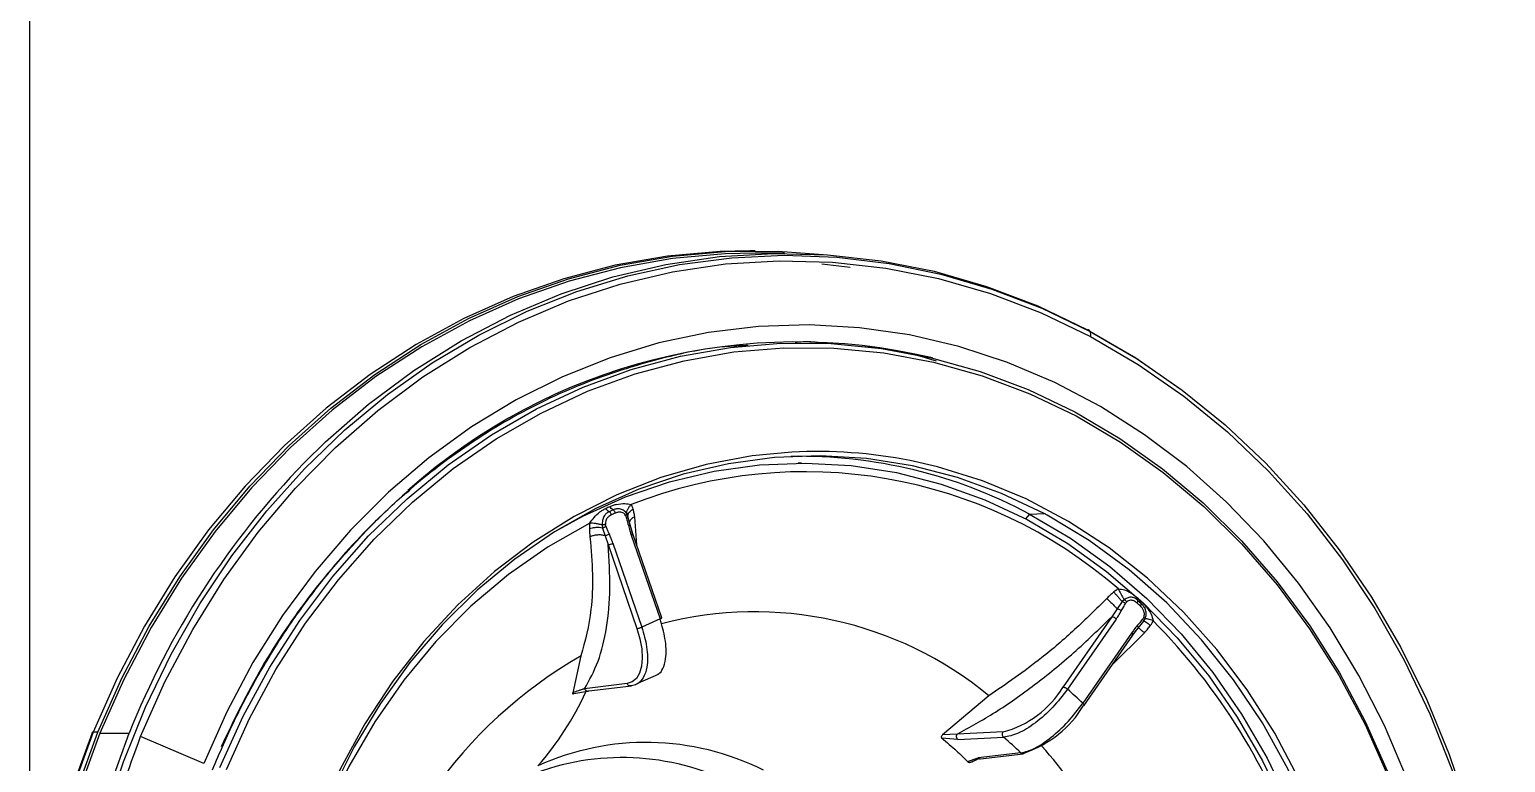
# Model space of a CAD drawing. Extents: x 939 to 1039, y 781 to 934.
# Drawn here: x 967.367 to 972.018, y 819.602 to 821.913 of the extents above; entities that cross this region are included whole.
import ezdxf

# ---------------------------------------------------------------- set-up
doc = ezdxf.new("R2010")
doc.units = 0
doc.header["$MEASUREMENT"] = 0
doc.layers.add('1', color=4, linetype='Continuous')

# ---------------------------------------------------------------- blocks, each defined once
blk = doc.blocks.new('Envoy')
at = {"layer": '1', "color": 3, "linetype": 'Continuous', "lineweight": 25}
for p, q in [((28.7128, 26.8117), (28.7128, 19.6527)), ((30.9995, 22.0409), (30.9844, 22.0409)), ((31.0919, 22.0331), (30.9995, 22.0331)), ((31.2992, 21.9886), (31.2097, 21.9982)), ((31.2131, 21.7494), (31.1897, 21.7502)), ((31.146, 21.3716), (31.135, 21.3716)), ((30.5992, 21.2031), (30.5958, 21.2113)), ((31.8642, 21.2107), (31.9109, 21.2122)), ((30.5174, 21.176), (30.5185, 21.1666)), ((30.5185, 21.1666), (30.5269, 21.1421)), ((30.5989, 21.2025), (30.5984, 21.2056)), ((30.5985, 21.2054), (30.5991, 21.2088)), ((30.6058, 21.1766), (30.5989, 21.2025)), ((30.613, 21.1486), (30.6055, 21.1774)), ((30.6145, 21.1478), (30.6058, 21.1767)), ((30.6263, 21.1136), (30.6202, 21.2021)), ((31.8642, 21.2107), (31.8518, 21.1955)), ((30.5269, 21.1421), (30.5363, 21.1142)), ((30.5515, 21.1186), (30.6423, 20.854)), ((30.6091, 21.1443), (30.6998, 20.88)), ((30.7052, 20.8836), (30.6145, 21.1481)), ((30.5363, 21.1142), (30.6271, 20.8497)), ((32.1566, 20.9344), (32.141, 20.9115)), ((32.1629, 20.9405), (32.1566, 20.9344)), ((32.1239, 20.887), (31.9703, 20.6655)), ((32.141, 20.9115), (32.1239, 20.887)), ((30.6998, 20.88), (30.6423, 20.854)), ((32.1376, 20.8796), (31.984, 20.6581)), ((32.1883, 20.828), (32.2069, 20.8511)), ((32.19, 20.8292), (32.2078, 20.8526)), ((32.2069, 20.8511), (32.2164, 20.8626)), ((32.2164, 20.8626), (32.2245, 20.8724)), ((32.2245, 20.8724), (32.2291, 20.88)), ((32.1859, 20.8353), (32.0323, 20.6139)), ((32.0351, 20.6055), (32.1898, 20.8286)), ((32.1256, 20.736), (32.2264, 20.8359)), ((30.4508, 20.7634), (30.4247, 20.6473)), ((30.6304, 20.6771), (30.695, 20.7059)), ((30.5965, 20.6759), (30.4622, 20.6599)), ((30.476, 20.6534), (30.6102, 20.6694)), ((30.4284, 20.6444), (30.4712, 20.6525)), ((31.7364, 20.6378), (31.5906, 20.5142)), ((28.9283, 20.5225), (28.9132, 20.5225)), ((28.9345, 20.5192), (29.0269, 20.5192)), ((31.6362, 20.5168), (31.5906, 20.5142)), ((31.7808, 20.5236), (31.6362, 20.5168)), ((29.2619, 20.4243), (29.063, 20.5094)), ((31.6383, 20.4999), (31.5879, 20.5044)), ((31.6383, 20.4999), (31.7829, 20.5068)), ((31.6694, 20.4299), (31.7022, 20.4418)), ((31.683, 20.4298), (31.7027, 20.4391)), ((31.683, 20.4298), (31.6882, 20.4323)), ((31.837, 20.4573), (31.7022, 20.4418)), ((31.7097, 20.439), (31.8448, 20.4546))]:
    blk.add_line(p, q, dxfattribs=at)
at = {"layer": '1', "color": 3, "linetype": 'Continuous', "lineweight": 25, "flags": 128}
for points in [[(28.9505, 20.2515), (29.009, 20.4295), (29.0787, 20.6021), (29.1591, 20.7684), (29.2499, 20.9276), (29.3506, 21.0787), (29.4606, 21.2209), (29.5794, 21.3536), (29.7064, 21.476), (29.8407, 21.5874), (29.9818, 21.6873), (30.1289, 21.7751), (30.2812, 21.8503), (30.4378, 21.9126), (30.5981, 21.9616), (30.7609, 21.9971), (30.9257, 22.0188), (31.0913, 22.0267), (31.257, 22.0207), (31.4219, 22.0008), (31.5851, 21.9672), (31.7457, 21.92), (31.9029, 21.8594), (32.0558, 21.7859)], [(30.9844, 22.0409), (30.8899, 22.0387), (30.7237, 22.0238), (30.5589, 21.995), (30.3964, 21.9525), (30.237, 21.8965), (30.0815, 21.8274), (29.9309, 21.7453), (29.786, 21.6509), (29.6474, 21.5446), (29.5159, 21.427), (29.3923, 21.2987), (29.2772, 21.1604), (29.1712, 21.0128), (29.0749, 20.8567), (28.9887, 20.693), (28.9132, 20.5225)], [(28.9283, 20.5225), (29.0038, 20.693), (29.09, 20.8567), (29.1863, 21.0128), (29.2923, 21.1604), (29.4074, 21.2987), (29.531, 21.427), (29.6625, 21.5446), (29.8011, 21.6509), (29.946, 21.7453), (30.0966, 21.8274), (30.2521, 21.8965), (30.4115, 21.9525), (30.574, 21.995), (30.7388, 22.0238), (30.905, 22.0387), (31.0717, 22.0396), (31.2145, 22.0293)], [(30.9995, 22.0331), (30.9053, 22.0308), (30.7396, 22.016), (30.5753, 21.9873), (30.4132, 21.9449), (30.2543, 21.8891), (30.0993, 21.8201), (29.9492, 21.7384), (29.8047, 21.6442), (29.6665, 21.5383), (29.5354, 21.421), (29.4122, 21.2931), (29.2974, 21.1552), (29.1917, 21.008), (29.0957, 20.8524), (29.0098, 20.6892), (28.9345, 20.5192)], [(29.063, 20.5094), (29.1395, 20.6818), (29.2271, 20.8471), (29.3251, 21.0045), (29.4331, 21.1531), (29.5506, 21.292), (29.6767, 21.4204), (29.8108, 21.5376), (29.9522, 21.643), (30.1001, 21.7361), (30.2536, 21.8161), (30.4119, 21.8828), (30.5741, 21.9357), (30.7393, 21.9746), (30.9066, 21.9992), (31.075, 22.0094), (31.2436, 22.0051), (31.4114, 21.9864), (31.5776, 21.9534), (31.7411, 21.9062), (31.9011, 21.8451), (32.0567, 21.7704)], [(29.5785, 21.372), (29.6461, 21.4384), (29.7815, 21.5567), (29.9241, 21.6631), (30.0733, 21.7569), (30.2282, 21.8377), (30.388, 21.905), (30.5516, 21.9584), (30.7183, 21.9977), (30.8871, 22.0225), (31.057, 22.0328), (31.2272, 22.0285), (31.3965, 22.0096), (31.5642, 21.9762), (31.7292, 21.9286), (31.8907, 21.867), (32.0476, 21.7917)], [(33.0519, 20.3796), (32.9826, 20.5438), (32.9026, 20.7013), (32.8122, 20.8514), (32.7122, 20.9931), (32.603, 21.1257), (32.4853, 21.2482), (32.3597, 21.3601), (32.2271, 21.4607), (32.0882, 21.5493), (31.9438, 21.6255), (31.7947, 21.6889), (31.6418, 21.7389), (31.486, 21.7754), (31.3283, 21.7982), (31.1695, 21.807), (31.0106, 21.8019), (30.8525, 21.7829), (30.6961, 21.7501), (30.5424, 21.7036), (30.3922, 21.6438), (30.2464, 21.5711), (30.1059, 21.4857), (29.9715, 21.3883), (29.844, 21.2794), (29.7241, 21.1596), (29.6126, 21.0297), (29.51, 20.8903), (29.417, 20.7424), (29.3342, 20.5868), (29.2619, 20.4243)], [(32.0558, 21.7859), (32.2037, 21.6997), (32.3456, 21.6015), (32.4809, 21.4915), (32.6089, 21.3706), (32.7288, 21.2393), (32.84, 21.0982), (32.942, 20.9482), (33.0342, 20.7901), (33.116, 20.6247), (33.1871, 20.4529), (33.2471, 20.2756)], [(32.0476, 21.7917), (32.1993, 21.7031), (32.3393, 21.6059)], [(32.0567, 21.7704), (32.207, 21.6827), (32.3511, 21.5823), (32.4884, 21.4698), (32.6178, 21.3459), (32.7389, 21.2112), (32.8509, 21.0665), (32.9531, 20.9126), (33.045, 20.7504), (33.126, 20.5808), (33.1958, 20.4047), (33.254, 20.2231), (33.3001, 20.037), (33.334, 19.8475), (33.3554, 19.6556), (33.3643, 19.4624), (33.3606, 19.269), (33.3443, 19.0765), (33.3155, 18.8859), (33.2743, 18.6983), (33.2211, 18.5147), (33.156, 18.3362)], [(29.313, 20.4112), (29.3861, 20.5733), (29.4701, 20.7282), (29.5644, 20.8752), (29.6685, 21.0132), (29.7816, 21.1415), (29.9032, 21.2591), (30.0324, 21.3655), (30.1685, 21.46), (30.3106, 21.542), (30.4579, 21.6109), (30.6094, 21.6663), (30.7643, 21.708), (30.9215, 21.7357), (31.0802, 21.7491), (31.2392, 21.7482), (31.3977, 21.7331), (31.5547, 21.7037), (31.7092, 21.6604), (31.8603, 21.6032), (32.007, 21.5327), (32.1485, 21.4492), (32.2838, 21.3533), (32.4121, 21.2455), (32.5327, 21.1265), (32.6448, 20.997), (32.7477, 20.8579), (32.8408, 20.7099), (32.9234, 20.554), (32.9952, 20.3912)], [(29.3332, 20.4053), (29.4059, 20.5663), (29.4893, 20.7204), (29.5831, 20.8664), (29.6865, 21.0036), (29.799, 21.1311), (29.9198, 21.2481), (30.0482, 21.3538), (30.1835, 21.4477), (30.3248, 21.5292), (30.4712, 21.5977), (30.6218, 21.6528), (30.7757, 21.6942), (30.932, 21.7217), (31.0897, 21.7351), (31.2478, 21.7342), (31.4053, 21.7191), (31.5614, 21.69), (31.7149, 21.6469), (31.8651, 21.5901), (32.0109, 21.52), (32.1515, 21.437), (32.286, 21.3416), (32.4136, 21.2345), (32.5334, 21.1162), (32.6448, 20.9875), (32.7471, 20.8492), (32.8396, 20.7021), (32.9218, 20.5472), (32.9932, 20.3853)], [(31.1156, 21.406), (30.9901, 21.3942), (30.8451, 21.3672), (30.7026, 21.3262), (30.5637, 21.2714), (30.4293, 21.2034), (30.3004, 21.1225), (30.178, 21.0294), (30.0629, 20.9248), (29.9559, 20.8092), (29.8579, 20.6838), (29.7695, 20.5492), (29.6914, 20.4065), (29.6326, 20.2775)], [(31.9109, 21.2122), (31.7763, 21.2759), (31.6374, 21.3263), (31.4954, 21.363), (31.3511, 21.3858), (31.2057, 21.3945), (31.0602, 21.389), (30.9156, 21.3695), (30.7729, 21.3359), (30.6332, 21.2887), (30.4976, 21.228), (30.3668, 21.1544), (30.242, 21.0684), (30.124, 20.9705), (30.0136, 20.8616), (29.9117, 20.7423), (29.8189, 20.6135), (29.736, 20.4762), (29.6635, 20.3314)], [(30.3723, 21.1578), (30.4571, 21.2042), (30.5912, 21.2648), (30.7294, 21.3121), (30.8706, 21.3459), (31.0137, 21.3657), (31.1579, 21.3716), (31.3019, 21.3634), (31.4448, 21.3412), (31.5855, 21.3053), (31.7231, 21.2557), (31.8565, 21.193), (31.9848, 21.1175), (32.1071, 21.0297), (32.2224, 20.9304), (32.33, 20.8203), (32.4291, 20.7001), (32.5189, 20.5706), (32.5988, 20.4329), (32.6682, 20.288), (32.7267, 20.1368)], [(32.7651, 18.589), (32.8211, 18.7448), (32.8654, 18.9054), (32.8976, 19.0698), (32.9175, 19.2368), (32.9251, 19.4051), (32.9202, 19.5735), (32.9028, 19.7408), (32.8731, 19.9059), (32.8314, 20.0674), (32.7778, 20.2243), (32.7129, 20.3755), (32.637, 20.5198), (32.5507, 20.6561), (32.4546, 20.7836), (32.3495, 20.9013), (32.236, 21.0083), (32.1151, 21.1039), (31.9875, 21.1874), (31.8542, 21.2582), (31.7161, 21.3158), (31.5743, 21.3597), (31.4883, 21.3793)], [(30.4788, 21.1819), (30.3472, 21.1072), (30.2219, 21.0197), (30.1036, 20.9199), (29.9935, 20.8086), (29.8922, 20.6867), (29.8007, 20.5551), (29.7195, 20.4148), (29.6493, 20.2669), (29.5907, 20.1125), (29.5441, 19.9528), (29.5099, 19.7891)], [(31.8642, 21.2107), (31.9937, 21.1341), (32.1172, 21.0452), (32.2336, 20.9445), (32.3422, 20.8329), (32.4421, 20.7112), (32.5327, 20.5801), (32.6132, 20.4407), (32.6832, 20.294)], [(32.7488, 18.5946), (32.8056, 18.7531), (32.8502, 18.9166), (32.8822, 19.084), (32.9015, 19.2539), (32.9078, 19.4251), (32.9011, 19.5963), (32.8815, 19.7662), (32.8491, 19.9334), (32.8042, 20.0969), (32.7471, 20.2552), (32.6782, 20.4072), (32.5981, 20.5518), (32.5073, 20.6879), (32.4066, 20.8145), (32.2967, 20.9305), (32.1784, 21.0351), (32.0526, 21.1276), (31.9204, 21.2072)], [(30.6271, 20.8497), (30.6365, 20.8172), (30.6422, 20.7857), (30.644, 20.7565), (30.6418, 20.7306), (30.6356, 20.7089), (30.6258, 20.6922), (30.6126, 20.6811), (30.5965, 20.6759)], [(28.9132, 20.5225), (28.8488, 20.3461)], [(28.8639, 20.3461), (28.9283, 20.5225)], [(28.9345, 20.5192), (28.8703, 20.3434)], [(28.8057, 20.2107), (28.8457, 20.3432), (28.91, 20.519)], [(29.5966, 17.4554), (29.57, 17.4824), (29.4478, 17.6183), (29.3348, 17.7643), (29.2317, 17.9195), (29.139, 18.0832), (29.0572, 18.2544), (28.9868, 18.4321), (28.9281, 18.6153), (28.8815, 18.8031), (28.8473, 18.9943), (28.8257, 19.1879), (28.8167, 19.3828), (28.8205, 19.578), (28.837, 19.7723), (28.866, 19.9646), (28.9075, 20.1539), (28.9613, 20.3391), (29.0269, 20.5192)]]:
    blk.add_lwpolyline(points, dxfattribs=at)
at = {"layer": '1', "color": 3, "linetype": 'Continuous', "lineweight": 25}
for centre, radius, start, end in [((32.0477, 21.783), 0.00866, 19.5235, 90.1524), ((32.0285, 21.7766), 0.0289, 347.7422, 18.8411), ((31.1306, 19.9173), 1.8361, 76.532, 131.8493), ((31.1945, 19.895), 1.513, 78.8045, 92.9914), ((31.4522, 19.5554), 2.6098, 135.8877, 158.3271), ((31.1396, 19.8606), 1.5322, 61.778, 91.0122), ((31.1574, 19.8408), 1.5032, 48.9623, 111.398), ((31.1317, 19.9047), 1.4541, 113.943, 114.4876), ((30.98, 19.4612), 1.9831, 61.6929, 62.0028), ((30.5309, 21.1622), 0.0483, 276.4452, 295.2961), ((30.6074, 21.1524), 0.0083, 281.9954, 328.9286), ((30.9621, 19.5788), 1.847, 47.3184, 47.7642), ((30.9988, 19.7423), 1.1601, 50.5232, 104.7151), ((32.1184, 20.8603), 0.0273, 45.2032, 78.319), ((30.8733, 19.508), 1.9424, 18.5864, 44.7001), ((32.1821, 20.8286), 0.00768, 359.733, 60.6432), ((31.1787, 19.4965), 1.4611, 119.8789, 170.4185), ((31.7006, 20.8281), 0.3149, 284.7554, 328.8979), ((31.0598, 19.5988), 1.4058, 46.2302, 48.8999), ((29.5959, 21.0494), 0.9578, 318.6386, 335.3404), ((31.7398, 20.7851), 0.3447, 288.9057, 328.809), ((28.9119, 20.5205), 0.00242, 57.5786, 216.385), ((30.656, 19.6664), 0.824, 63.3551, 114.4592), ((30.9856, 19.5806), 1.222, 45.8395, 49.2787), ((30.7692, 19.4823), 1.5098, 18.6547, 41.3166), ((30.5802, 19.6569), 0.7858, 66.4401, 114.4891)]:
    blk.add_arc(centre, radius, start, end, dxfattribs=at)
for points, knots in [([(30.9781, 21.7419), (30.9586, 21.7412), (30.8546, 21.7377), (30.6686, 21.6956), (30.4251, 21.6148), (30.1926, 21.4969), (29.9747, 21.3474), (29.7746, 21.1679), (29.5961, 20.9609), (29.4394, 20.7311), (29.3575, 20.5614), (29.3165, 20.4766)], [0, 0, 0, 0, 0.028091, 0.149579, 0.271068, 0.392557, 0.514045, 0.635534, 0.757022, 0.878511, 1, 1, 1, 1]), ([(31.1261, 21.7524), (31.1426, 21.7539), (31.1678, 21.7562), (31.1929, 21.7531), (31.2015, 21.752)], [0, 0, 0, 0, 0.655729, 1, 1, 1, 1]), ([(31.3234, 21.7398), (31.3589, 21.7373), (31.4424, 21.7315), (31.5236, 21.7079), (31.5703, 21.6943)], [0, 0, 0, 0, 0.425232, 1, 1, 1, 1]), ([(29.29, 20.4043), (29.3011, 20.4311), (29.3335, 20.509), (29.3946, 20.6339), (29.4758, 20.7762), (29.5661, 20.9112), (29.6645, 21.0385), (29.7712, 21.1564), (29.8538, 21.2389), (29.9025, 21.2788), (29.9111, 21.2858)], [0, 0, 0, 0, 0.0775904, 0.225989, 0.3744118, 0.5228506, 0.6713056, 0.819786, 0.9682957, 1, 1, 1, 1]), ([(30.4788, 21.1819), (30.4831, 21.1883), (30.4927, 21.2024), (30.5041, 21.2121), (30.5104, 21.2174)], [0, 0, 0, 0, 0.450978, 1, 1, 1, 1]), ([(30.5104, 21.2174), (30.5132, 21.2193), (30.5191, 21.2232), (30.5256, 21.2264), (30.5289, 21.228)], [0, 0, 0, 0, 0.4857, 1, 1, 1, 1]), ([(30.5396, 21.2181), (30.5364, 21.2164), (30.5298, 21.2127), (30.5226, 21.2032), (30.5182, 21.1904), (30.5177, 21.1809), (30.5174, 21.176)], [0, 0, 0, 0, 0.229198, 0.473236, 0.730966, 1, 1, 1, 1]), ([(30.5396, 21.2181), (30.5376, 21.2195), (30.534, 21.222), (30.5305, 21.2262), (30.5289, 21.228)], [0, 0, 0, 0, 0.559167, 1, 1, 1, 1]), ([(30.5396, 21.2181), (30.542, 21.2192), (30.5462, 21.2211), (30.5504, 21.223), (30.5522, 21.2238)], [0, 0, 0, 0, 0.559958, 1, 1, 1, 1]), ([(30.5468, 21.208), (30.5463, 21.209), (30.5455, 21.2112), (30.5437, 21.2142), (30.5417, 21.2167), (30.5403, 21.2177), (30.5396, 21.2181)], [0, 0, 0, 0, 0.2444826, 0.5000441, 0.7555733, 1, 1, 1, 1]), ([(30.5626, 21.2409), (30.5591, 21.2399), (30.5519, 21.238), (30.5451, 21.2352), (30.5416, 21.2337)], [0, 0, 0, 0, 0.482967, 1, 1, 1, 1]), ([(30.5522, 21.2238), (30.5502, 21.2252), (30.5466, 21.2277), (30.5431, 21.2319), (30.5416, 21.2337)], [0, 0, 0, 0, 0.559967, 1, 1, 1, 1]), ([(30.5593, 21.2136), (30.557, 21.2126), (30.5528, 21.2107), (30.5486, 21.2088), (30.5468, 21.208)], [0, 0, 0, 0, 0.560022, 1, 1, 1, 1]), ([(30.5958, 21.2113), (30.5931, 21.2148), (30.5878, 21.2218), (30.5753, 21.2271), (30.5629, 21.2277), (30.5557, 21.2251), (30.5522, 21.2238)], [0, 0, 0, 0, 0.270307, 0.528506, 0.772285, 1, 1, 1, 1]), ([(30.5593, 21.2136), (30.5589, 21.2147), (30.5581, 21.2169), (30.5563, 21.2199), (30.5542, 21.2223), (30.5529, 21.2233), (30.5522, 21.2238)], [0, 0, 0, 0, 0.24452, 0.499975, 0.755544, 1, 1, 1, 1]), ([(30.5911, 21.2063), (30.59, 21.208), (30.5878, 21.2113), (30.5828, 21.2149), (30.5761, 21.2171), (30.5679, 21.2169), (30.5623, 21.2147), (30.5593, 21.2136)], [0, 0, 0, 0, 0.149415, 0.312429, 0.49417, 0.732252, 1, 1, 1, 1]), ([(30.5626, 21.2409), (30.5716, 21.2424), (30.5878, 21.2453), (30.6024, 21.2419), (30.6089, 21.2404)], [0, 0, 0, 0, 0.548022, 1, 1, 1, 1]), ([(30.5911, 21.2063), (30.5917, 21.2068), (30.5931, 21.2078), (30.5945, 21.2091), (30.5955, 21.2104), (30.5957, 21.211), (30.5958, 21.2113)], [0, 0, 0, 0, 0.246504, 0.499971, 0.753382, 1, 1, 1, 1]), ([(30.5958, 21.2113), (30.5956, 21.2135), (30.5952, 21.218), (30.5977, 21.2256), (30.6022, 21.2334), (30.6067, 21.2381), (30.6089, 21.2404)], [0, 0, 0, 0, 0.249564, 0.505278, 0.758222, 1, 1, 1, 1]), ([(30.5991, 21.2088), (30.5999, 21.2109), (30.6013, 21.215), (30.6069, 21.2211), (30.6122, 21.2245), (30.6147, 21.2262)], [0, 0, 0, 0, 0.3408738, 0.6786559, 1, 1, 1, 1]), ([(30.6153, 21.2265), (30.6144, 21.2293), (30.6128, 21.2343), (30.6101, 21.2385), (30.6089, 21.2404)], [0, 0, 0, 0, 0.55872, 1, 1, 1, 1]), ([(30.6147, 21.2262), (30.6148, 21.2262), (30.615, 21.2263), (30.6152, 21.2264), (30.6153, 21.2265)], [0, 0, 0, 0, 0.560591, 1, 1, 1, 1]), ([(30.6202, 21.2021), (30.6195, 21.2067), (30.6182, 21.215), (30.6162, 21.223), (30.6153, 21.2265)], [0, 0, 0, 0, 0.559315, 1, 1, 1, 1]), ([(30.4788, 21.1819), (30.4782, 21.1785), (30.4772, 21.1725), (30.4772, 21.1667), (30.4772, 21.1642)], [0, 0, 0, 0, 0.5604006, 1, 1, 1, 1]), ([(30.5185, 21.1666), (30.5152, 21.1672), (30.5084, 21.1682), (30.4972, 21.1681), (30.4863, 21.1668), (30.4802, 21.165), (30.4772, 21.1642)], [0, 0, 0, 0, 0.250213, 0.506842, 0.75984, 1, 1, 1, 1]), ([(30.5174, 21.176), (30.5142, 21.1769), (30.5077, 21.1786), (30.4973, 21.1805), (30.4873, 21.1817), (30.4816, 21.1818), (30.4788, 21.1819)], [0, 0, 0, 0, 0.249589, 0.505301, 0.758211, 1, 1, 1, 1]), ([(30.5278, 21.1779), (30.5269, 21.1777), (30.5251, 21.1773), (30.5214, 21.1766), (30.5189, 21.1762), (30.5174, 21.176)], [0, 0, 0, 0, 0.277266, 0.56213, 1, 1, 1, 1]), ([(30.5298, 21.1712), (30.5289, 21.1708), (30.5272, 21.1698), (30.5242, 21.1685), (30.5212, 21.1674), (30.5194, 21.1669), (30.5185, 21.1666)], [0, 0, 0, 0, 0.245303, 0.499985, 0.754741, 1, 1, 1, 1]), ([(30.5468, 21.208), (30.5432, 21.206), (30.5366, 21.2024), (30.5301, 21.194), (30.5273, 21.1854), (30.5277, 21.1803), (30.5278, 21.1779)], [0, 0, 0, 0, 0.33352, 0.622414, 0.821343, 1, 1, 1, 1]), ([(30.5298, 21.1712), (30.5293, 21.1724), (30.5285, 21.1746), (30.5281, 21.1769), (30.5278, 21.1779)], [0, 0, 0, 0, 0.5598, 1, 1, 1, 1]), ([(30.5402, 21.1473), (30.5382, 21.1518), (30.5347, 21.1597), (30.5313, 21.1677), (30.5298, 21.1712)], [0, 0, 0, 0, 0.559971, 1, 1, 1, 1]), ([(30.5911, 21.2063), (30.5916, 21.2052), (30.5926, 21.2032), (30.5933, 21.201), (30.5936, 21.2)], [0, 0, 0, 0, 0.559617, 1, 1, 1, 1]), ([(30.5936, 21.2), (30.5944, 21.2003), (30.5961, 21.2009), (30.5979, 21.2018), (30.5991, 21.2026), (30.5992, 21.2029), (30.5992, 21.2031)], [0, 0, 0, 0, 0.245347, 0.499976, 0.754636, 1, 1, 1, 1]), ([(30.5936, 21.2), (30.5949, 21.1952), (30.5971, 21.1866), (30.5993, 21.178), (30.6003, 21.1742)], [0, 0, 0, 0, 0.559954, 1, 1, 1, 1]), ([(30.5992, 21.2031), (30.5987, 21.2049), (30.5982, 21.2067), (30.5991, 21.2088), (30.5991, 21.2088)], [0, 0, 0, 0, 0.996606, 1, 1, 1, 1]), ([(30.6003, 21.1742), (30.6013, 21.1746), (30.6033, 21.1753), (30.6053, 21.1762), (30.6062, 21.177), (30.6057, 21.1772), (30.6055, 21.1774)], [0, 0, 0, 0, 0.2431, 0.500007, 0.756818, 1, 1, 1, 1]), ([(30.6003, 21.1742), (30.6017, 21.1686), (30.6044, 21.1585), (30.6076, 21.1486), (30.6091, 21.1443)], [0, 0, 0, 0, 0.55997, 1, 1, 1, 1]), ([(30.6202, 21.2021), (30.6172, 21.2005), (30.6108, 21.1971), (30.605, 21.1913), (30.6042, 21.1876), (30.6039, 21.1861)], [0, 0, 0, 0, 0.355901, 0.741902, 1, 1, 1, 1]), ([(30.479, 21.1386), (30.4824, 21.0984), (30.4892, 21.0182), (30.4841, 20.8871), (30.4634, 20.8103), (30.4508, 20.7634)], [0, 0, 0, 0, 0.280145, 0.560297, 1, 1, 1, 1]), ([(30.4772, 21.1642), (30.4774, 21.1593), (30.4778, 21.1506), (30.4786, 21.1423), (30.479, 21.1386)], [0, 0, 0, 0, 0.560596, 1, 1, 1, 1]), ([(30.5269, 21.1421), (30.5233, 21.143), (30.5159, 21.1448), (30.5026, 21.1448), (30.4897, 21.1427), (30.4825, 21.1399), (30.479, 21.1386)], [0, 0, 0, 0, 0.2529384, 0.5133359, 0.7664872, 1, 1, 1, 1]), ([(30.5402, 21.1473), (30.5391, 21.1468), (30.537, 21.1456), (30.5333, 21.144), (30.5297, 21.1427), (30.5279, 21.1423), (30.5269, 21.1421)], [0, 0, 0, 0, 0.24313, 0.500046, 0.756913, 1, 1, 1, 1]), ([(30.5515, 21.1186), (30.5495, 21.124), (30.546, 21.1338), (30.542, 21.1432), (30.5402, 21.1473)], [0, 0, 0, 0, 0.5599279, 1, 1, 1, 1]), ([(30.4622, 20.6599), (30.4773, 20.6874), (30.5077, 20.7423), (30.5336, 20.8508), (30.5455, 20.9741), (30.5393, 21.0675), (30.5363, 21.1142)], [0, 0, 0, 0, 0.249992, 0.500001, 0.750008, 1, 1, 1, 1]), ([(32.1078, 20.9444), (32.0743, 20.9113), (32.0074, 20.845), (31.8822, 20.7376), (31.7917, 20.6756), (31.7364, 20.6378)], [0, 0, 0, 0, 0.2801469, 0.5602962, 1, 1, 1, 1]), ([(32.1299, 20.965), (32.1256, 20.9613), (32.118, 20.9547), (32.1109, 20.9476), (32.1078, 20.9444)], [0, 0, 0, 0, 0.558894, 1, 1, 1, 1]), ([(32.1078, 20.9444), (32.1106, 20.9418), (32.1165, 20.9363), (32.1259, 20.9271), (32.1347, 20.9182), (32.1389, 20.9137), (32.141, 20.9115)], [0, 0, 0, 0, 0.235251, 0.489152, 0.748908, 1, 1, 1, 1]), ([(32.1443, 20.9746), (32.1414, 20.9731), (32.1364, 20.9703), (32.1318, 20.9666), (32.1299, 20.965)], [0, 0, 0, 0, 0.560411, 1, 1, 1, 1]), ([(32.1299, 20.965), (32.132, 20.9625), (32.1364, 20.9574), (32.1435, 20.9491), (32.1506, 20.9411), (32.1546, 20.9366), (32.1566, 20.9344)], [0, 0, 0, 0, 0.240331, 0.49331, 0.749804, 1, 1, 1, 1]), ([(32.1443, 20.9746), (32.151, 20.974), (32.166, 20.9725), (32.1777, 20.9656), (32.1841, 20.9618)], [0, 0, 0, 0, 0.452531, 1, 1, 1, 1]), ([(32.1443, 20.9746), (32.1456, 20.9717), (32.1484, 20.9659), (32.1532, 20.9567), (32.1582, 20.9478), (32.1613, 20.9429), (32.1629, 20.9405)], [0, 0, 0, 0, 0.24182, 0.494696, 0.750356, 1, 1, 1, 1]), ([(32.1671, 20.9285), (32.1664, 20.9291), (32.1647, 20.9303), (32.162, 20.932), (32.1591, 20.9334), (32.1574, 20.934), (32.1566, 20.9344)], [0, 0, 0, 0, 0.2454373, 0.5000704, 0.7546236, 1, 1, 1, 1]), ([(32.2055, 20.9385), (32.2026, 20.9409), (32.1966, 20.9459), (32.1861, 20.9492), (32.1746, 20.9478), (32.1668, 20.943), (32.1629, 20.9405)], [0, 0, 0, 0, 0.228126, 0.472257, 0.731019, 1, 1, 1, 1]), ([(32.1709, 20.9335), (32.1702, 20.9342), (32.1689, 20.9358), (32.1662, 20.9383), (32.1641, 20.9397), (32.1629, 20.9405)], [0, 0, 0, 0, 0.277271, 0.562129, 1, 1, 1, 1]), ([(32.1671, 20.9285), (32.1678, 20.9295), (32.1689, 20.9313), (32.1703, 20.9328), (32.1709, 20.9335)], [0, 0, 0, 0, 0.559866, 1, 1, 1, 1]), ([(32.2033, 20.9298), (32.2, 20.9324), (32.194, 20.9372), (32.1842, 20.9395), (32.1762, 20.9379), (32.1726, 20.9349), (32.1709, 20.9335)], [0, 0, 0, 0, 0.334049, 0.622983, 0.821704, 1, 1, 1, 1]), ([(32.1841, 20.9618), (32.1873, 20.9596), (32.1938, 20.955), (32.2003, 20.9493), (32.2036, 20.9463)], [0, 0, 0, 0, 0.482545, 1, 1, 1, 1]), ([(32.2033, 20.9298), (32.2039, 20.9307), (32.2051, 20.9326), (32.206, 20.9352), (32.2063, 20.9373), (32.2058, 20.9381), (32.2055, 20.9385)], [0, 0, 0, 0, 0.244138, 0.500065, 0.755785, 1, 1, 1, 1]), ([(32.2036, 20.9463), (32.2035, 20.9445), (32.2034, 20.9413), (32.2049, 20.9393), (32.2055, 20.9385)], [0, 0, 0, 0, 0.560383, 1, 1, 1, 1]), ([(32.2055, 20.9385), (32.2075, 20.9367), (32.211, 20.9335), (32.2145, 20.9302), (32.2161, 20.9288)], [0, 0, 0, 0, 0.560073, 1, 1, 1, 1]), ([(32.2142, 20.9366), (32.2142, 20.9348), (32.214, 20.9315), (32.2155, 20.9297), (32.2161, 20.9288)], [0, 0, 0, 0, 0.560712, 1, 1, 1, 1]), ([(32.2328, 20.9173), (32.2299, 20.9206), (32.2239, 20.9275), (32.2175, 20.9335), (32.2142, 20.9366)], [0, 0, 0, 0, 0.483837, 1, 1, 1, 1]), ([(31.6362, 20.5168), (31.6762, 20.5387), (31.756, 20.5826), (31.8804, 20.6707), (32.0047, 20.7714), (32.0842, 20.8485), (32.1239, 20.887)], [0, 0, 0, 0, 0.249992, 0.500001, 0.750009, 1, 1, 1, 1]), ([(32.1376, 20.8796), (32.1408, 20.8843), (32.1464, 20.8926), (32.1514, 20.9014), (32.1537, 20.9053)], [0, 0, 0, 0, 0.559999, 1, 1, 1, 1]), ([(32.1537, 20.9053), (32.1527, 20.906), (32.1507, 20.9074), (32.1472, 20.9093), (32.1437, 20.9108), (32.1419, 20.9113), (32.141, 20.9115)], [0, 0, 0, 0, 0.243087, 0.500053, 0.756993, 1, 1, 1, 1]), ([(32.1537, 20.9053), (32.1562, 20.9096), (32.1606, 20.9174), (32.1651, 20.9251), (32.1671, 20.9285)], [0, 0, 0, 0, 0.560041, 1, 1, 1, 1]), ([(32.2138, 20.9202), (32.2119, 20.922), (32.2084, 20.9252), (32.2048, 20.9284), (32.2033, 20.9298)], [0, 0, 0, 0, 0.559995, 1, 1, 1, 1]), ([(32.2138, 20.9202), (32.2144, 20.9211), (32.2156, 20.923), (32.2166, 20.9255), (32.2168, 20.9276), (32.2163, 20.9284), (32.2161, 20.9288)], [0, 0, 0, 0, 0.244163, 0.500047, 0.755786, 1, 1, 1, 1]), ([(32.2242, 20.8847), (32.2249, 20.8865), (32.2265, 20.8904), (32.2267, 20.8973), (32.225, 20.905), (32.2207, 20.9132), (32.2162, 20.9178), (32.2138, 20.9202)], [0, 0, 0, 0, 0.149109, 0.311903, 0.493518, 0.731823, 1, 1, 1, 1]), ([(32.2291, 20.88), (32.2306, 20.8847), (32.2335, 20.894), (32.2309, 20.9083), (32.2246, 20.9203), (32.2189, 20.926), (32.2161, 20.9288)], [0, 0, 0, 0, 0.270091, 0.529349, 0.773233, 1, 1, 1, 1]), ([(32.2328, 20.9173), (32.2383, 20.9102), (32.2483, 20.8972), (32.2522, 20.8814), (32.254, 20.8743)], [0, 0, 0, 0, 0.546114, 1, 1, 1, 1]), ([(30.6423, 20.854), (30.6484, 20.8331), (30.658, 20.7999), (30.6612, 20.7577), (30.6589, 20.723), (30.649, 20.6947), (30.634, 20.678), (30.6209, 20.6713), (30.6131, 20.6699), (30.6102, 20.6694)], [0, 0, 0, 0, 0.225426, 0.356564, 0.499701, 0.690185, 0.83716, 0.94047, 1, 1, 1, 1]), ([(30.6271, 20.8497), (30.628, 20.8498), (30.6298, 20.8499), (30.6339, 20.851), (30.6383, 20.8524), (30.6409, 20.8535), (30.6423, 20.854)], [0, 0, 0, 0, 0.25003, 0.500033, 0.750027, 1, 1, 1, 1]), ([(30.6932, 20.706), (30.6941, 20.7063), (30.7009, 20.7088), (30.71, 20.7243), (30.7184, 20.7503), (30.7196, 20.7839), (30.7157, 20.8257), (30.706, 20.8589), (30.6998, 20.88)], [0, 0, 0, 0, 0.026512, 0.196174, 0.408993, 0.577409, 0.732224, 1, 1, 1, 1]), ([(30.6998, 20.88), (30.701, 20.8805), (30.7033, 20.8816), (30.7051, 20.883), (30.7055, 20.8841), (30.7043, 20.8842), (30.7037, 20.8843)], [0, 0, 0, 0, 0.25001, 0.50005, 0.749986, 1, 1, 1, 1]), ([(32.204, 20.859), (32.2005, 20.8547), (32.1942, 20.8471), (32.1884, 20.8389), (32.1859, 20.8353)], [0, 0, 0, 0, 0.5599585, 1, 1, 1, 1]), ([(32.2209, 20.8795), (32.2178, 20.8756), (32.2122, 20.8688), (32.2065, 20.862), (32.204, 20.859)], [0, 0, 0, 0, 0.559991, 1, 1, 1, 1]), ([(32.204, 20.859), (32.2048, 20.8582), (32.2063, 20.8564), (32.2075, 20.8539), (32.2078, 20.852), (32.2072, 20.8514), (32.2069, 20.8511)], [0, 0, 0, 0, 0.243137, 0.5000451, 0.7568675, 1, 1, 1, 1]), ([(32.2083, 20.8509), (32.2081, 20.851), (32.2065, 20.8521), (32.2067, 20.8516), (32.2069, 20.8511)], [0, 0, 0, 0, 0.107413, 1, 1, 1, 1]), ([(32.2264, 20.8359), (32.2237, 20.8383), (32.2181, 20.8433), (32.2115, 20.8487), (32.2093, 20.8502), (32.2083, 20.8509)], [0, 0, 0, 0, 0.3258, 0.679056, 1, 1, 1, 1]), ([(32.2242, 20.8847), (32.2237, 20.8836), (32.2227, 20.8818), (32.2214, 20.8802), (32.2209, 20.8795)], [0, 0, 0, 0, 0.559781, 1, 1, 1, 1]), ([(32.2209, 20.8795), (32.2215, 20.8788), (32.2228, 20.8773), (32.224, 20.8753), (32.2247, 20.8736), (32.2246, 20.8728), (32.2245, 20.8724)], [0, 0, 0, 0, 0.24543, 0.500008, 0.7545, 1, 1, 1, 1]), ([(32.2242, 20.8847), (32.2249, 20.8842), (32.2262, 20.8833), (32.2277, 20.882), (32.2288, 20.8808), (32.229, 20.8802), (32.2291, 20.88)], [0, 0, 0, 0, 0.246534, 0.499983, 0.753497, 1, 1, 1, 1]), ([(32.2457, 20.8593), (32.2431, 20.8611), (32.2379, 20.8648), (32.2314, 20.8689), (32.2265, 20.8718), (32.2251, 20.8722), (32.2245, 20.8724)], [0, 0, 0, 0, 0.240365, 0.493325, 0.749818, 1, 1, 1, 1]), ([(32.2264, 20.8359), (32.2302, 20.8401), (32.237, 20.8477), (32.243, 20.8557), (32.2457, 20.8593)], [0, 0, 0, 0, 0.5593172, 1, 1, 1, 1]), ([(32.254, 20.8743), (32.2511, 20.8752), (32.2452, 20.8772), (32.2378, 20.8792), (32.232, 20.8803), (32.23, 20.8801), (32.2291, 20.88)], [0, 0, 0, 0, 0.241827, 0.49475, 0.750416, 1, 1, 1, 1]), ([(32.2457, 20.8593), (32.2475, 20.862), (32.2507, 20.8667), (32.253, 20.872), (32.254, 20.8743)], [0, 0, 0, 0, 0.558931, 1, 1, 1, 1]), ([(30.4622, 20.6599), (30.4621, 20.6599), (30.4621, 20.6599), (30.462, 20.6598), (30.462, 20.6598), (30.4618, 20.6598), (30.4615, 20.6597), (30.461, 20.6595), (30.4602, 20.6592), (30.4586, 20.6587), (30.4557, 20.6578), (30.4503, 20.656), (30.4402, 20.6527), (30.4308, 20.6494), (30.4247, 20.6473)], [0, 0, 0, 0, 0.001676, 0.003015, 0.005383, 0.00962, 0.017185, 0.030718, 0.054867, 0.098036, 0.175145, 0.312979, 0.559453, 1, 1, 1, 1]), ([(30.4622, 20.6599), (30.4625, 20.6592), (30.4631, 20.6577), (30.4645, 20.6559), (30.4661, 20.6544), (30.4679, 20.6532), (30.4699, 20.6525), (30.472, 20.6523), (30.4741, 20.6526), (30.4753, 20.6531), (30.476, 20.6534)], [0, 0, 0, 0, 0.1249892, 0.2499684, 0.3750365, 0.4999698, 0.6249965, 0.7499905, 0.8749673, 1, 1, 1, 1]), ([(30.6102, 20.6694), (30.6089, 20.669), (30.6063, 20.6681), (30.6022, 20.6691), (30.5985, 20.6718), (30.5972, 20.6745), (30.5965, 20.6759)], [0, 0, 0, 0, 0.250013, 0.49998, 0.750003, 1, 1, 1, 1]), ([(31.984, 20.6581), (31.9691, 20.6387), (31.9392, 20.5997), (31.8831, 20.5504), (31.8271, 20.5153), (31.7976, 20.5096), (31.7829, 20.5068)], [0, 0, 0, 0, 0.249562, 0.499968, 0.750385, 1, 1, 1, 1]), ([(31.9703, 20.6655), (31.9712, 20.6653), (31.9729, 20.6651), (31.9767, 20.6634), (31.9806, 20.661), (31.9828, 20.6591), (31.984, 20.6581)], [0, 0, 0, 0, 0.250052, 0.500082, 0.750021, 1, 1, 1, 1]), ([(30.4247, 20.6473), (30.4245, 20.6466), (30.4241, 20.6451), (30.4245, 20.644), (30.4253, 20.6436), (30.4261, 20.6436), (30.4271, 20.6438), (30.4279, 20.6442), (30.4284, 20.6444)], [0, 0, 0, 0, 0.320349, 0.580897, 0.6954, 0.798845, 0.897854, 1, 1, 1, 1]), ([(31.837, 20.4573), (31.8509, 20.4609), (31.8788, 20.468), (31.9328, 20.5049), (31.9877, 20.5553), (32.0174, 20.5944), (32.0323, 20.6139)], [0, 0, 0, 0, 0.2496084, 0.5000225, 0.7500113, 1, 1, 1, 1]), ([(32.0323, 20.6139), (32.0332, 20.613), (32.0352, 20.6111), (32.0365, 20.6087), (32.0365, 20.607), (32.0353, 20.6067), (32.0347, 20.6066)], [0, 0, 0, 0, 0.250015, 0.499994, 0.749969, 1, 1, 1, 1]), ([(31.5906, 20.5142), (31.5895, 20.5132), (31.5875, 20.5116), (31.586, 20.5088), (31.5862, 20.5062), (31.5873, 20.505), (31.5879, 20.5044)], [0, 0, 0, 0, 0.352985, 0.63645, 0.821069, 1, 1, 1, 1]), ([(31.6383, 20.4999), (31.6378, 20.5004), (31.6368, 20.5015), (31.6356, 20.5034), (31.6347, 20.5056), (31.6342, 20.5079), (31.6341, 20.5103), (31.6344, 20.5126), (31.6351, 20.5148), (31.6359, 20.5161), (31.6362, 20.5168)], [0, 0, 0, 0, 0.1249704, 0.2499777, 0.3750573, 0.4999912, 0.6249546, 0.7499858, 0.8750044, 1, 1, 1, 1]), ([(31.7829, 20.5068), (31.7819, 20.5079), (31.7799, 20.5101), (31.7786, 20.5147), (31.7787, 20.5196), (31.7801, 20.5223), (31.7808, 20.5236)], [0, 0, 0, 0, 0.2499578, 0.5000271, 0.7499834, 1, 1, 1, 1]), ([(30.1623, 17.0752), (30.0746, 17.1265), (29.8992, 17.2291), (29.661, 17.4312), (29.4465, 17.6646), (29.2607, 17.9288), (29.1065, 18.2183), (28.9866, 18.5286), (28.903, 18.8541), (28.8572, 19.1893), (28.8498, 19.5286), (28.8817, 19.8658), (28.9492, 20.1967), (29.0251, 20.4052), (29.0631, 20.5094)], [0, 0, 0, 0, 0.083333, 0.166667, 0.25, 0.333333, 0.416666, 0.5, 0.583333, 0.666667, 0.75, 0.833333, 0.916667, 1, 1, 1, 1]), ([(31.5879, 20.5044), (31.6035, 20.491), (31.6314, 20.4672), (31.6578, 20.4413), (31.6694, 20.4299)], [0, 0, 0, 0, 0.55999, 1, 1, 1, 1]), ([(31.6694, 20.4299), (31.67, 20.4294), (31.6711, 20.4284), (31.6736, 20.4277), (31.6764, 20.4276), (31.6797, 20.4283), (31.6818, 20.4292), (31.683, 20.4298)], [0, 0, 0, 0, 0.152429, 0.305893, 0.477236, 0.717389, 1, 1, 1, 1]), ([(31.6882, 20.4323), (31.6921, 20.4345), (31.6973, 20.4374), (31.7036, 20.4394), (31.705, 20.4399)], [0, 0, 0, 0, 0.766006, 1, 1, 1, 1]), ([(31.7022, 20.4418), (31.7028, 20.4413), (31.7039, 20.4403), (31.7058, 20.4394), (31.7078, 20.439), (31.7093, 20.4388), (31.7099, 20.439), (31.7099, 20.439)], [0, 0, 0, 0, 0.24896, 0.497781, 0.746677, 0.99557, 1, 1, 1, 1]), ([(31.8447, 20.4546), (31.8447, 20.4546), (31.8434, 20.4542), (31.8405, 20.4548), (31.8381, 20.4565), (31.837, 20.4573)], [0, 0, 0, 0, 0.003603, 0.501805, 1, 1, 1, 1]), ([(31.8515, 20.459), (31.8506, 20.4578), (31.8487, 20.4556), (31.846, 20.4549), (31.8447, 20.4546)], [0, 0, 0, 0, 0.501831, 1, 1, 1, 1])]:
    blk.add_open_spline(points, degree=3, knots=knots, dxfattribs=at)

msp = doc.modelspace()

# ---------------------------------------------------------------- block references
at = {"layer": '1'}
msp.add_blockref('Envoy', (938.6538, 799.1744), dxfattribs=at)

doc.saveas('drawing.dxf')
